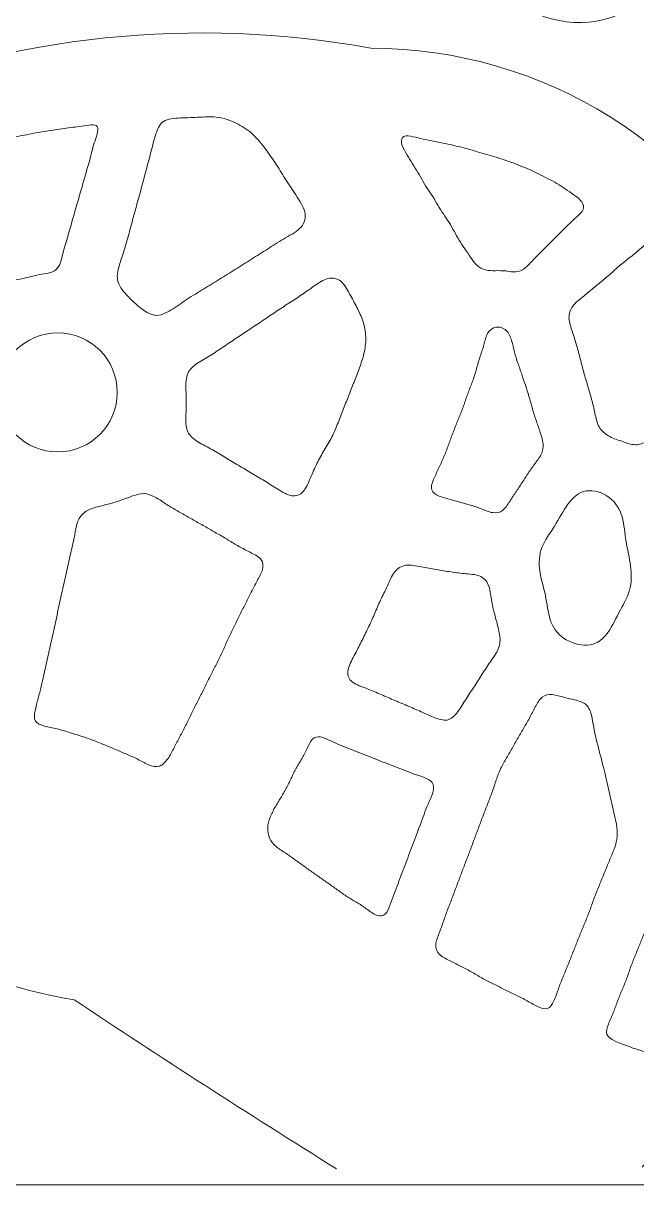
# Model space of a CAD drawing. Header units: inches. Extents: x 36 to 79.2, y 17.3 to 55.9.
# Drawn here: x 55.87 to 63.59, y 17.31 to 31.94 of the extents above; entities that cross this region are included whole.
import ezdxf

# ---------------------------------------------------------------- set-up
doc = ezdxf.new("R2010")
doc.units = ezdxf.units.IN
for name, color, linetype, lineweight in [('01_ORIGINAL_CAD', 7, 'Continuous', 20), ('10_EXTENSION_MASSES', 7, 'Continuous', 15), ('11_NODAL_COURTS', 7, 'Continuous', 15)]:
    doc.layers.add(name, color=color, linetype=linetype, lineweight=lineweight)

msp = doc.modelspace()

# ---------------------------------------------------------------- linework, layer by layer
at = {"layer": '01_ORIGINAL_CAD'}
msp.add_line((71.442, 17.312), (36.248, 17.312), dxfattribs=at)
for points in [[(59.998, 35.322), (60.235, 35.059), (61.831, 36.816), (61.933, 37.418, -0.214593), (63.522, 35.602, 0.212382), (64.188, 33.517, -0.642649), (62.166, 32.15, 0.132984), (51.615, 31.858, -0.471407), (50.913, 32.245)], [(53.65, 30.945, -0.14301), (60.243, 31.63, -0.286424), (65.36, 28.431), (66.481, 23.89, -0.272091), (64.9, 18.954), (63.661, 17.533)]]:
    msp.add_lwpolyline(points, format="xyb", dxfattribs=at)
for centre, radius, start, end in [((57.468, 25.543), 5.979, 215.6658, 260.7622), ((129.159, 128.7), 131.041, 236.3299, 238.04792)]:
    msp.add_arc(centre, radius, start, end, dxfattribs=at)
at = {"layer": '10_EXTENSION_MASSES'}
for points, knots in [([(57.354, 28.349), (57.29, 28.398), (57.225, 28.459), (57.169, 28.52), (57.113, 28.581), (57.066, 28.641), (57.054, 28.709), (57.041, 28.777), (57.063, 28.853), (57.087, 28.929), (57.11, 29.005), (57.136, 29.081), (57.159, 29.157), (57.181, 29.233), (57.2, 29.308), (57.22, 29.383), (57.24, 29.459), (57.261, 29.534), (57.282, 29.61), (57.303, 29.685), (57.324, 29.76), (57.345, 29.836), (57.365, 29.912), (57.385, 29.987), (57.405, 30.063), (57.426, 30.138), (57.446, 30.212), (57.466, 30.289), (57.486, 30.367), (57.505, 30.447), (57.528, 30.522), (57.551, 30.598), (57.578, 30.67), (57.632, 30.707), (57.685, 30.744), (57.765, 30.747), (57.847, 30.751), (57.928, 30.754), (58.012, 30.757), (58.092, 30.761), (58.172, 30.765), (58.248, 30.77), (58.324, 30.758), (58.4, 30.747), (58.475, 30.72), (58.546, 30.685), (58.618, 30.65), (58.685, 30.607), (58.744, 30.555), (58.803, 30.503), (58.854, 30.442), (58.902, 30.379), (58.951, 30.316), (58.996, 30.251), (59.039, 30.185), (59.082, 30.119), (59.123, 30.051), (59.165, 29.984), (59.208, 29.917), (59.252, 29.851), (59.298, 29.781), (59.344, 29.712), (59.393, 29.638), (59.41, 29.568), (59.426, 29.498), (59.411, 29.431), (59.365, 29.377), (59.319, 29.323), (59.242, 29.283), (59.17, 29.241), (59.098, 29.2), (59.031, 29.157), (58.965, 29.114), (58.898, 29.072), (58.831, 29.031), (58.765, 28.988), (58.698, 28.946), (58.632, 28.902), (58.565, 28.86), (58.498, 28.818), (58.431, 28.777), (58.363, 28.735), (58.296, 28.694), (58.228, 28.652), (58.16, 28.611), (58.092, 28.569), (58.025, 28.528), (57.957, 28.484), (57.89, 28.439), (57.822, 28.392), (57.753, 28.348), (57.685, 28.304), (57.616, 28.265), (57.549, 28.264), (57.483, 28.263), (57.419, 28.3), (57.354, 28.349)], [0, 0, 0, 0, 0.03125, 0.03125, 0.03125, 0.0625, 0.0625, 0.0625, 0.09375, 0.09375, 0.09375, 0.125, 0.125, 0.125, 0.15625, 0.15625, 0.15625, 0.1875, 0.1875, 0.1875, 0.21875, 0.21875, 0.21875, 0.25, 0.25, 0.25, 0.28125, 0.28125, 0.28125, 0.3125, 0.3125, 0.3125, 0.34375, 0.34375, 0.34375, 0.375, 0.375, 0.375, 0.40625, 0.40625, 0.40625, 0.4375, 0.4375, 0.4375, 0.46875, 0.46875, 0.46875, 0.5, 0.5, 0.5, 0.53125, 0.53125, 0.53125, 0.5625, 0.5625, 0.5625, 0.59375, 0.59375, 0.59375, 0.625, 0.625, 0.625, 0.65625, 0.65625, 0.65625, 0.6875, 0.6875, 0.6875, 0.71875, 0.71875, 0.71875, 0.75, 0.75, 0.75, 0.78125, 0.78125, 0.78125, 0.8125, 0.8125, 0.8125, 0.84375, 0.84375, 0.84375, 0.875, 0.875, 0.875, 0.90625, 0.90625, 0.90625, 0.9375, 0.9375, 0.9375, 0.96875, 0.96875, 0.96875, 1, 1, 1, 1]), ([(54.403, 30.004), (54.382, 30.036), (54.363, 30.067), (54.364, 30.093), (54.366, 30.118), (54.388, 30.138), (54.42, 30.152), (54.451, 30.167), (54.492, 30.177), (54.53, 30.187), (54.568, 30.197), (54.604, 30.208), (54.639, 30.219), (54.674, 30.231), (54.709, 30.243), (54.744, 30.255), (54.779, 30.267), (54.815, 30.28), (54.85, 30.291), (54.886, 30.303), (54.921, 30.314), (54.957, 30.324), (54.993, 30.333), (55.029, 30.342), (55.065, 30.351), (55.101, 30.36), (55.137, 30.369), (55.173, 30.378), (55.209, 30.387), (55.245, 30.396), (55.281, 30.405), (55.318, 30.414), (55.354, 30.423), (55.39, 30.432), (55.426, 30.441), (55.462, 30.451), (55.498, 30.46), (55.534, 30.469), (55.57, 30.479), (55.606, 30.486), (55.643, 30.494), (55.68, 30.5), (55.716, 30.506), (55.753, 30.511), (55.79, 30.518), (55.827, 30.524), (55.864, 30.531), (55.901, 30.538), (55.937, 30.546), (55.974, 30.553), (56.01, 30.561), (56.047, 30.567), (56.084, 30.573), (56.121, 30.578), (56.158, 30.584), (56.195, 30.59), (56.231, 30.597), (56.268, 30.602), (56.305, 30.608), (56.343, 30.611), (56.38, 30.616), (56.417, 30.621), (56.453, 30.629), (56.49, 30.633), (56.527, 30.638), (56.565, 30.64), (56.604, 30.646), (56.644, 30.651), (56.684, 30.661), (56.719, 30.664), (56.754, 30.667), (56.784, 30.663), (56.797, 30.643), (56.809, 30.622), (56.806, 30.585), (56.796, 30.548), (56.787, 30.51), (56.772, 30.472), (56.76, 30.436), (56.748, 30.399), (56.738, 30.363), (56.729, 30.328), (56.72, 30.292), (56.711, 30.256), (56.702, 30.22), (56.693, 30.184), (56.683, 30.149), (56.672, 30.113), (56.661, 30.077), (56.651, 30.042), (56.64, 30.006), (56.63, 29.97), (56.621, 29.934), (56.61, 29.898), (56.6, 29.863), (56.589, 29.827), (56.579, 29.792), (56.568, 29.756), (56.559, 29.72), (56.549, 29.684), (56.539, 29.648), (56.528, 29.613), (56.517, 29.577), (56.507, 29.541), (56.497, 29.506), (56.487, 29.47), (56.477, 29.434), (56.466, 29.398), (56.456, 29.363), (56.446, 29.327), (56.435, 29.291), (56.425, 29.255), (56.415, 29.22), (56.404, 29.184), (56.394, 29.149), (56.384, 29.113), (56.373, 29.077), (56.364, 29.041), (56.355, 29.004), (56.348, 28.967), (56.335, 28.932), (56.323, 28.897), (56.305, 28.865), (56.279, 28.842), (56.252, 28.819), (56.218, 28.805), (56.181, 28.797), (56.145, 28.788), (56.107, 28.783), (56.07, 28.777), (56.033, 28.77), (55.997, 28.761), (55.961, 28.752), (55.925, 28.743), (55.888, 28.735), (55.852, 28.727), (55.816, 28.72), (55.779, 28.713), (55.743, 28.706), (55.706, 28.699), (55.669, 28.693), (55.632, 28.684), (55.595, 28.675), (55.558, 28.663), (55.522, 28.656), (55.486, 28.648), (55.451, 28.644), (55.42, 28.654), (55.389, 28.664), (55.362, 28.688), (55.338, 28.717), (55.314, 28.745), (55.292, 28.778), (55.27, 28.81), (55.248, 28.841), (55.225, 28.871), (55.203, 28.902), (55.181, 28.932), (55.16, 28.963), (55.139, 28.994), (55.117, 29.025), (55.096, 29.055), (55.073, 29.086), (55.051, 29.116), (55.028, 29.146), (55.005, 29.176), (54.983, 29.206), (54.96, 29.236), (54.937, 29.267), (54.915, 29.297), (54.892, 29.327), (54.869, 29.357), (54.847, 29.387), (54.824, 29.417), (54.803, 29.448), (54.782, 29.479), (54.761, 29.51), (54.74, 29.541), (54.719, 29.573), (54.697, 29.604), (54.673, 29.633), (54.649, 29.663), (54.623, 29.692), (54.6, 29.722), (54.576, 29.751), (54.554, 29.782), (54.533, 29.813), (54.513, 29.844), (54.493, 29.876), (54.471, 29.908), (54.449, 29.94), (54.425, 29.972), (54.403, 30.004)], [0, 0, 0, 0, 0.015625, 0.015625, 0.015625, 0.03125, 0.03125, 0.03125, 0.046875, 0.046875, 0.046875, 0.0625, 0.0625, 0.0625, 0.078125, 0.078125, 0.078125, 0.09375, 0.09375, 0.09375, 0.109375, 0.109375, 0.109375, 0.125, 0.125, 0.125, 0.140625, 0.140625, 0.140625, 0.15625, 0.15625, 0.15625, 0.171875, 0.171875, 0.171875, 0.1875, 0.1875, 0.1875, 0.203125, 0.203125, 0.203125, 0.21875, 0.21875, 0.21875, 0.234375, 0.234375, 0.234375, 0.25, 0.25, 0.25, 0.265625, 0.265625, 0.265625, 0.28125, 0.28125, 0.28125, 0.296875, 0.296875, 0.296875, 0.3125, 0.3125, 0.3125, 0.328125, 0.328125, 0.328125, 0.34375, 0.34375, 0.34375, 0.359375, 0.359375, 0.359375, 0.375, 0.375, 0.375, 0.390625, 0.390625, 0.390625, 0.40625, 0.40625, 0.40625, 0.421875, 0.421875, 0.421875, 0.4375, 0.4375, 0.4375, 0.453125, 0.453125, 0.453125, 0.46875, 0.46875, 0.46875, 0.484375, 0.484375, 0.484375, 0.5, 0.5, 0.5, 0.515625, 0.515625, 0.515625, 0.53125, 0.53125, 0.53125, 0.546875, 0.546875, 0.546875, 0.5625, 0.5625, 0.5625, 0.578125, 0.578125, 0.578125, 0.59375, 0.59375, 0.59375, 0.609375, 0.609375, 0.609375, 0.625, 0.625, 0.625, 0.640625, 0.640625, 0.640625, 0.65625, 0.65625, 0.65625, 0.671875, 0.671875, 0.671875, 0.6875, 0.6875, 0.6875, 0.703125, 0.703125, 0.703125, 0.71875, 0.71875, 0.71875, 0.734375, 0.734375, 0.734375, 0.75, 0.75, 0.75, 0.765625, 0.765625, 0.765625, 0.78125, 0.78125, 0.78125, 0.796875, 0.796875, 0.796875, 0.8125, 0.8125, 0.8125, 0.828125, 0.828125, 0.828125, 0.84375, 0.84375, 0.84375, 0.859375, 0.859375, 0.859375, 0.875, 0.875, 0.875, 0.890625, 0.890625, 0.890625, 0.90625, 0.90625, 0.90625, 0.921875, 0.921875, 0.921875, 0.9375, 0.9375, 0.9375, 0.953125, 0.953125, 0.953125, 0.96875, 0.96875, 0.96875, 0.984375, 0.984375, 0.984375, 1, 1, 1, 1]), ([(60.659, 30.519), (60.686, 30.531), (60.73, 30.524), (60.774, 30.515), (60.818, 30.505), (60.861, 30.494), (60.903, 30.484), (60.945, 30.475), (60.986, 30.467), (61.027, 30.459), (61.069, 30.452), (61.11, 30.443), (61.151, 30.435), (61.193, 30.426), (61.234, 30.418), (61.275, 30.408), (61.316, 30.398), (61.357, 30.388), (61.398, 30.377), (61.439, 30.366), (61.479, 30.355), (61.52, 30.344), (61.56, 30.332), (61.601, 30.32), (61.641, 30.308), (61.682, 30.297), (61.723, 30.286), (61.763, 30.274), (61.804, 30.262), (61.844, 30.249), (61.884, 30.236), (61.925, 30.222), (61.965, 30.209), (62.004, 30.195), (62.044, 30.18), (62.083, 30.164), (62.122, 30.149), (62.162, 30.133), (62.201, 30.118), (62.24, 30.101), (62.279, 30.084), (62.318, 30.065), (62.356, 30.045), (62.395, 30.026), (62.433, 30.005), (62.472, 29.986), (62.511, 29.967), (62.55, 29.949), (62.587, 29.927), (62.624, 29.905), (62.659, 29.88), (62.694, 29.855), (62.73, 29.831), (62.765, 29.806), (62.803, 29.78), (62.84, 29.753), (62.878, 29.725), (62.901, 29.694), (62.924, 29.663), (62.931, 29.63), (62.917, 29.598), (62.903, 29.565), (62.869, 29.534), (62.835, 29.503), (62.801, 29.472), (62.768, 29.442), (62.736, 29.411), (62.705, 29.381), (62.675, 29.35), (62.644, 29.319), (62.614, 29.288), (62.583, 29.258), (62.552, 29.227), (62.521, 29.196), (62.49, 29.165), (62.459, 29.135), (62.428, 29.104), (62.397, 29.074), (62.366, 29.043), (62.336, 29.012), (62.305, 28.981), (62.275, 28.948), (62.244, 28.916), (62.214, 28.882), (62.18, 28.856), (62.147, 28.831), (62.11, 28.815), (62.071, 28.812), (62.031, 28.808), (61.99, 28.818), (61.947, 28.823), (61.904, 28.827), (61.86, 28.828), (61.815, 28.827), (61.771, 28.827), (61.726, 28.826), (61.686, 28.836), (61.645, 28.845), (61.608, 28.866), (61.578, 28.895), (61.548, 28.924), (61.524, 28.96), (61.5, 28.996), (61.475, 29.033), (61.451, 29.068), (61.426, 29.104), (61.402, 29.14), (61.378, 29.175), (61.355, 29.212), (61.333, 29.249), (61.313, 29.286), (61.292, 29.323), (61.271, 29.361), (61.251, 29.398), (61.228, 29.434), (61.205, 29.471), (61.181, 29.507), (61.157, 29.542), (61.133, 29.578), (61.108, 29.614), (61.087, 29.651), (61.065, 29.688), (61.046, 29.727), (61.023, 29.763), (61, 29.799), (60.973, 29.834), (60.949, 29.87), (60.925, 29.906), (60.905, 29.943), (60.884, 29.981), (60.863, 30.018), (60.842, 30.055), (60.82, 30.092), (60.798, 30.129), (60.776, 30.165), (60.753, 30.201), (60.731, 30.237), (60.707, 30.273), (60.684, 30.313), (60.661, 30.353), (60.638, 30.396), (60.631, 30.435), (60.624, 30.473), (60.633, 30.506), (60.659, 30.519)], [0, 0, 0, 0, 0.020833, 0.020833, 0.020833, 0.041667, 0.041667, 0.041667, 0.0625, 0.0625, 0.0625, 0.083333, 0.083333, 0.083333, 0.104167, 0.104167, 0.104167, 0.125, 0.125, 0.125, 0.145833, 0.145833, 0.145833, 0.166667, 0.166667, 0.166667, 0.1875, 0.1875, 0.1875, 0.208333, 0.208333, 0.208333, 0.229167, 0.229167, 0.229167, 0.25, 0.25, 0.25, 0.270833, 0.270833, 0.270833, 0.291667, 0.291667, 0.291667, 0.3125, 0.3125, 0.3125, 0.333333, 0.333333, 0.333333, 0.354167, 0.354167, 0.354167, 0.375, 0.375, 0.375, 0.395833, 0.395833, 0.395833, 0.416667, 0.416667, 0.416667, 0.4375, 0.4375, 0.4375, 0.458333, 0.458333, 0.458333, 0.479167, 0.479167, 0.479167, 0.5, 0.5, 0.5, 0.520833, 0.520833, 0.520833, 0.541667, 0.541667, 0.541667, 0.5625, 0.5625, 0.5625, 0.583333, 0.583333, 0.583333, 0.604167, 0.604167, 0.604167, 0.625, 0.625, 0.625, 0.645833, 0.645833, 0.645833, 0.666667, 0.666667, 0.666667, 0.6875, 0.6875, 0.6875, 0.708333, 0.708333, 0.708333, 0.729167, 0.729167, 0.729167, 0.75, 0.75, 0.75, 0.770833, 0.770833, 0.770833, 0.791667, 0.791667, 0.791667, 0.8125, 0.8125, 0.8125, 0.833333, 0.833333, 0.833333, 0.854167, 0.854167, 0.854167, 0.875, 0.875, 0.875, 0.895833, 0.895833, 0.895833, 0.916667, 0.916667, 0.916667, 0.9375, 0.9375, 0.9375, 0.958333, 0.958333, 0.958333, 0.979167, 0.979167, 0.979167, 1, 1, 1, 1]), ([(62.787, 28.381), (62.821, 28.425), (62.872, 28.463), (62.92, 28.502), (62.968, 28.541), (63.014, 28.581), (63.06, 28.619), (63.107, 28.658), (63.154, 28.694), (63.2, 28.734), (63.246, 28.773), (63.291, 28.815), (63.336, 28.855), (63.382, 28.895), (63.429, 28.933), (63.476, 28.97), (63.523, 29.007), (63.569, 29.043), (63.616, 29.083), (63.662, 29.123), (63.708, 29.167), (63.755, 29.206), (63.802, 29.245), (63.851, 29.279), (63.9, 29.28), (63.949, 29.281), (63.998, 29.249), (64.042, 29.207), (64.087, 29.165), (64.127, 29.114), (64.165, 29.066), (64.204, 29.017), (64.24, 28.971), (64.277, 28.924), (64.313, 28.877), (64.349, 28.829), (64.384, 28.78), (64.418, 28.73), (64.45, 28.679), (64.48, 28.627), (64.509, 28.574), (64.537, 28.52), (64.563, 28.465), (64.588, 28.41), (64.61, 28.355), (64.632, 28.299), (64.654, 28.244), (64.676, 28.189), (64.696, 28.134), (64.715, 28.078), (64.733, 28.023), (64.753, 27.966), (64.772, 27.909), (64.793, 27.851), (64.806, 27.793), (64.82, 27.735), (64.826, 27.676), (64.807, 27.627), (64.789, 27.577), (64.745, 27.537), (64.699, 27.498), (64.653, 27.458), (64.603, 27.42), (64.556, 27.382), (64.509, 27.343), (64.463, 27.305), (64.417, 27.266), (64.372, 27.228), (64.325, 27.19), (64.279, 27.151), (64.233, 27.112), (64.188, 27.073), (64.142, 27.034), (64.096, 26.995), (64.051, 26.956), (64.005, 26.918), (63.959, 26.879), (63.913, 26.841), (63.867, 26.8), (63.821, 26.759), (63.775, 26.715), (63.727, 26.684), (63.678, 26.652), (63.627, 26.633), (63.573, 26.634), (63.519, 26.635), (63.462, 26.657), (63.403, 26.678), (63.345, 26.699), (63.286, 26.719), (63.236, 26.747), (63.186, 26.776), (63.144, 26.813), (63.118, 26.862), (63.091, 26.911), (63.078, 26.972), (63.066, 27.031), (63.053, 27.09), (63.039, 27.148), (63.024, 27.205), (63.009, 27.262), (62.992, 27.318), (62.975, 27.374), (62.958, 27.431), (62.942, 27.487), (62.926, 27.544), (62.911, 27.601), (62.896, 27.658), (62.881, 27.715), (62.866, 27.772), (62.851, 27.829), (62.835, 27.886), (62.819, 27.942), (62.801, 27.999), (62.782, 28.057), (62.763, 28.115), (62.742, 28.174), (62.739, 28.23), (62.737, 28.285), (62.754, 28.337), (62.787, 28.381)], [0, 0, 0, 0, 0.025, 0.025, 0.025, 0.05, 0.05, 0.05, 0.075, 0.075, 0.075, 0.1, 0.1, 0.1, 0.125, 0.125, 0.125, 0.15, 0.15, 0.15, 0.175, 0.175, 0.175, 0.2, 0.2, 0.2, 0.225, 0.225, 0.225, 0.25, 0.25, 0.25, 0.275, 0.275, 0.275, 0.3, 0.3, 0.3, 0.325, 0.325, 0.325, 0.35, 0.35, 0.35, 0.375, 0.375, 0.375, 0.4, 0.4, 0.4, 0.425, 0.425, 0.425, 0.45, 0.45, 0.45, 0.475, 0.475, 0.475, 0.5, 0.5, 0.5, 0.525, 0.525, 0.525, 0.55, 0.55, 0.55, 0.575, 0.575, 0.575, 0.6, 0.6, 0.6, 0.625, 0.625, 0.625, 0.65, 0.65, 0.65, 0.675, 0.675, 0.675, 0.7, 0.7, 0.7, 0.725, 0.725, 0.725, 0.75, 0.75, 0.75, 0.775, 0.775, 0.775, 0.8, 0.8, 0.8, 0.825, 0.825, 0.825, 0.85, 0.85, 0.85, 0.875, 0.875, 0.875, 0.9, 0.9, 0.9, 0.925, 0.925, 0.925, 0.95, 0.95, 0.95, 0.975, 0.975, 0.975, 1, 1, 1, 1]), ([(57.942, 26.789), (57.915, 26.84), (57.912, 26.905), (57.913, 26.971), (57.914, 27.037), (57.919, 27.104), (57.919, 27.172), (57.919, 27.239), (57.914, 27.306), (57.914, 27.372), (57.914, 27.437), (57.919, 27.501), (57.947, 27.551), (57.975, 27.602), (58.026, 27.64), (58.08, 27.675), (58.135, 27.71), (58.193, 27.742), (58.248, 27.776), (58.303, 27.811), (58.355, 27.846), (58.408, 27.882), (58.461, 27.918), (58.515, 27.954), (58.568, 27.989), (58.621, 28.025), (58.675, 28.06), (58.728, 28.096), (58.782, 28.131), (58.835, 28.167), (58.889, 28.203), (58.942, 28.239), (58.996, 28.276), (59.049, 28.311), (59.103, 28.347), (59.157, 28.382), (59.211, 28.417), (59.264, 28.452), (59.317, 28.486), (59.37, 28.522), (59.423, 28.559), (59.476, 28.596), (59.531, 28.635), (59.587, 28.673), (59.645, 28.712), (59.703, 28.727), (59.761, 28.741), (59.819, 28.73), (59.864, 28.694), (59.909, 28.658), (59.943, 28.597), (59.975, 28.537), (60.008, 28.478), (60.039, 28.42), (60.069, 28.362), (60.098, 28.304), (60.126, 28.247), (60.145, 28.186), (60.165, 28.125), (60.177, 28.062), (60.179, 27.998), (60.182, 27.934), (60.175, 27.87), (60.162, 27.807), (60.149, 27.745), (60.129, 27.684), (60.108, 27.624), (60.086, 27.565), (60.063, 27.505), (60.04, 27.446), (60.017, 27.386), (59.994, 27.327), (59.971, 27.267), (59.948, 27.208), (59.923, 27.149), (59.899, 27.089), (59.876, 27.029), (59.854, 26.97), (59.83, 26.91), (59.807, 26.851), (59.782, 26.791), (59.753, 26.734), (59.723, 26.677), (59.689, 26.622), (59.656, 26.566), (59.624, 26.51), (59.593, 26.454), (59.564, 26.397), (59.536, 26.339), (59.51, 26.279), (59.483, 26.216), (59.456, 26.153), (59.429, 26.087), (59.391, 26.044), (59.352, 26.001), (59.302, 25.983), (59.247, 25.992), (59.192, 26.001), (59.131, 26.038), (59.073, 26.074), (59.015, 26.11), (58.96, 26.144), (58.906, 26.178), (58.851, 26.211), (58.796, 26.243), (58.741, 26.276), (58.686, 26.308), (58.631, 26.341), (58.576, 26.375), (58.521, 26.408), (58.466, 26.441), (58.411, 26.474), (58.357, 26.507), (58.302, 26.541), (58.245, 26.573), (58.188, 26.604), (58.129, 26.634), (58.074, 26.668), (58.019, 26.701), (57.968, 26.738), (57.942, 26.789)], [0, 0, 0, 0, 0.025, 0.025, 0.025, 0.05, 0.05, 0.05, 0.075, 0.075, 0.075, 0.1, 0.1, 0.1, 0.125, 0.125, 0.125, 0.15, 0.15, 0.15, 0.175, 0.175, 0.175, 0.2, 0.2, 0.2, 0.225, 0.225, 0.225, 0.25, 0.25, 0.25, 0.275, 0.275, 0.275, 0.3, 0.3, 0.3, 0.325, 0.325, 0.325, 0.35, 0.35, 0.35, 0.375, 0.375, 0.375, 0.4, 0.4, 0.4, 0.425, 0.425, 0.425, 0.45, 0.45, 0.45, 0.475, 0.475, 0.475, 0.5, 0.5, 0.5, 0.525, 0.525, 0.525, 0.55, 0.55, 0.55, 0.575, 0.575, 0.575, 0.6, 0.6, 0.6, 0.625, 0.625, 0.625, 0.65, 0.65, 0.65, 0.675, 0.675, 0.675, 0.7, 0.7, 0.7, 0.725, 0.725, 0.725, 0.75, 0.75, 0.75, 0.775, 0.775, 0.775, 0.8, 0.8, 0.8, 0.825, 0.825, 0.825, 0.85, 0.85, 0.85, 0.875, 0.875, 0.875, 0.9, 0.9, 0.9, 0.925, 0.925, 0.925, 0.95, 0.95, 0.95, 0.975, 0.975, 0.975, 1, 1, 1, 1]), ([(61.006, 26.093), (61.004, 26.133), (61.026, 26.183), (61.048, 26.23), (61.07, 26.278), (61.091, 26.323), (61.112, 26.369), (61.133, 26.414), (61.152, 26.459), (61.171, 26.504), (61.19, 26.549), (61.208, 26.595), (61.225, 26.641), (61.242, 26.687), (61.259, 26.734), (61.276, 26.78), (61.293, 26.826), (61.311, 26.872), (61.33, 26.918), (61.348, 26.963), (61.368, 27.009), (61.385, 27.055), (61.403, 27.101), (61.419, 27.147), (61.435, 27.193), (61.451, 27.24), (61.467, 27.286), (61.485, 27.332), (61.503, 27.378), (61.522, 27.424), (61.538, 27.47), (61.554, 27.517), (61.567, 27.564), (61.58, 27.611), (61.593, 27.658), (61.607, 27.705), (61.622, 27.751), (61.637, 27.798), (61.653, 27.844), (61.667, 27.893), (61.68, 27.941), (61.691, 27.993), (61.714, 28.034), (61.738, 28.076), (61.774, 28.108), (61.818, 28.115), (61.862, 28.123), (61.913, 28.106), (61.948, 28.074), (61.983, 28.042), (62.002, 27.995), (62.016, 27.947), (62.03, 27.899), (62.039, 27.85), (62.051, 27.802), (62.064, 27.755), (62.08, 27.709), (62.096, 27.663), (62.112, 27.616), (62.128, 27.57), (62.143, 27.523), (62.159, 27.477), (62.174, 27.43), (62.19, 27.384), (62.206, 27.337), (62.221, 27.291), (62.235, 27.244), (62.249, 27.197), (62.261, 27.15), (62.275, 27.103), (62.288, 27.056), (62.302, 27.009), (62.318, 26.963), (62.333, 26.916), (62.349, 26.87), (62.366, 26.823), (62.382, 26.776), (62.399, 26.728), (62.407, 26.681), (62.416, 26.634), (62.417, 26.587), (62.403, 26.544), (62.388, 26.5), (62.358, 26.46), (62.327, 26.419), (62.297, 26.378), (62.267, 26.337), (62.239, 26.296), (62.211, 26.255), (62.186, 26.213), (62.159, 26.172), (62.132, 26.131), (62.105, 26.09), (62.077, 26.049), (62.049, 26.007), (62.021, 25.965), (61.993, 25.921), (61.966, 25.878), (61.938, 25.833), (61.903, 25.807), (61.868, 25.78), (61.825, 25.773), (61.78, 25.779), (61.734, 25.786), (61.686, 25.807), (61.639, 25.826), (61.591, 25.844), (61.545, 25.86), (61.498, 25.874), (61.452, 25.887), (61.405, 25.899), (61.359, 25.913), (61.312, 25.926), (61.265, 25.94), (61.215, 25.954), (61.165, 25.968), (61.112, 25.98), (61.072, 26.002), (61.033, 26.023), (61.007, 26.054), (61.006, 26.093)], [0, 0, 0, 0, 0.025, 0.025, 0.025, 0.05, 0.05, 0.05, 0.075, 0.075, 0.075, 0.1, 0.1, 0.1, 0.125, 0.125, 0.125, 0.15, 0.15, 0.15, 0.175, 0.175, 0.175, 0.2, 0.2, 0.2, 0.225, 0.225, 0.225, 0.25, 0.25, 0.25, 0.275, 0.275, 0.275, 0.3, 0.3, 0.3, 0.325, 0.325, 0.325, 0.35, 0.35, 0.35, 0.375, 0.375, 0.375, 0.4, 0.4, 0.4, 0.425, 0.425, 0.425, 0.45, 0.45, 0.45, 0.475, 0.475, 0.475, 0.5, 0.5, 0.5, 0.525, 0.525, 0.525, 0.55, 0.55, 0.55, 0.575, 0.575, 0.575, 0.6, 0.6, 0.6, 0.625, 0.625, 0.625, 0.65, 0.65, 0.65, 0.675, 0.675, 0.675, 0.7, 0.7, 0.7, 0.725, 0.725, 0.725, 0.75, 0.75, 0.75, 0.775, 0.775, 0.775, 0.8, 0.8, 0.8, 0.825, 0.825, 0.825, 0.85, 0.85, 0.85, 0.875, 0.875, 0.875, 0.9, 0.9, 0.9, 0.925, 0.925, 0.925, 0.95, 0.95, 0.95, 0.975, 0.975, 0.975, 1, 1, 1, 1]), ([(62.398, 25.339), (62.434, 25.433), (62.5, 25.518), (62.558, 25.61), (62.616, 25.703), (62.665, 25.803), (62.726, 25.886), (62.788, 25.969), (62.861, 26.036), (62.955, 26.052), (63.049, 26.067), (63.164, 26.031), (63.246, 25.97), (63.328, 25.909), (63.379, 25.822), (63.407, 25.725), (63.435, 25.628), (63.442, 25.52), (63.458, 25.416), (63.475, 25.312), (63.501, 25.211), (63.514, 25.108), (63.527, 25.005), (63.529, 24.898), (63.501, 24.801), (63.474, 24.703), (63.419, 24.613), (63.368, 24.517), (63.317, 24.421), (63.27, 24.317), (63.207, 24.241), (63.145, 24.164), (63.067, 24.116), (62.97, 24.109), (62.873, 24.103), (62.756, 24.14), (62.671, 24.198), (62.586, 24.257), (62.534, 24.336), (62.504, 24.43), (62.473, 24.524), (62.463, 24.632), (62.442, 24.736), (62.42, 24.84), (62.386, 24.94), (62.372, 25.042), (62.357, 25.143), (62.362, 25.246), (62.398, 25.339)], [0, 0, 0, 0, 0.0625, 0.0625, 0.0625, 0.125, 0.125, 0.125, 0.1875, 0.1875, 0.1875, 0.25, 0.25, 0.25, 0.3125, 0.3125, 0.3125, 0.375, 0.375, 0.375, 0.4375, 0.4375, 0.4375, 0.5, 0.5, 0.5, 0.5625, 0.5625, 0.5625, 0.625, 0.625, 0.625, 0.6875, 0.6875, 0.6875, 0.75, 0.75, 0.75, 0.8125, 0.8125, 0.8125, 0.875, 0.875, 0.875, 0.9375, 0.9375, 0.9375, 1, 1, 1, 1]), ([(56.02, 23.154), (56, 23.186), (56.004, 23.234), (56.014, 23.284), (56.023, 23.334), (56.039, 23.387), (56.053, 23.438), (56.066, 23.489), (56.079, 23.539), (56.091, 23.588), (56.103, 23.637), (56.115, 23.687), (56.126, 23.737), (56.137, 23.787), (56.148, 23.837), (56.159, 23.887), (56.17, 23.937), (56.182, 23.987), (56.193, 24.037), (56.204, 24.087), (56.215, 24.137), (56.226, 24.187), (56.237, 24.237), (56.249, 24.287), (56.26, 24.337), (56.271, 24.387), (56.281, 24.437), (56.291, 24.488), (56.301, 24.538), (56.312, 24.588), (56.323, 24.638), (56.334, 24.688), (56.346, 24.738), (56.357, 24.788), (56.368, 24.838), (56.379, 24.888), (56.39, 24.938), (56.401, 24.988), (56.413, 25.038), (56.424, 25.088), (56.436, 25.138), (56.446, 25.188), (56.458, 25.238), (56.469, 25.287), (56.481, 25.337), (56.492, 25.387), (56.503, 25.437), (56.512, 25.488), (56.521, 25.54), (56.531, 25.591), (56.54, 25.643), (56.561, 25.688), (56.582, 25.732), (56.615, 25.769), (56.657, 25.796), (56.699, 25.822), (56.75, 25.838), (56.8, 25.852), (56.851, 25.865), (56.901, 25.877), (56.95, 25.89), (57, 25.903), (57.048, 25.919), (57.097, 25.936), (57.145, 25.953), (57.194, 25.972), (57.243, 25.989), (57.291, 26.006), (57.34, 26.021), (57.387, 26.019), (57.434, 26.017), (57.48, 25.999), (57.525, 25.974), (57.571, 25.95), (57.614, 25.92), (57.659, 25.891), (57.703, 25.863), (57.747, 25.836), (57.792, 25.81), (57.836, 25.784), (57.881, 25.759), (57.926, 25.733), (57.971, 25.708), (58.017, 25.682), (58.062, 25.656), (58.107, 25.631), (58.152, 25.606), (58.197, 25.58), (58.241, 25.555), (58.286, 25.529), (58.331, 25.503), (58.376, 25.477), (58.421, 25.45), (58.465, 25.424), (58.509, 25.397), (58.553, 25.37), (58.599, 25.345), (58.645, 25.319), (58.693, 25.295), (58.741, 25.27), (58.789, 25.245), (58.837, 25.22), (58.862, 25.186), (58.888, 25.152), (58.891, 25.11), (58.878, 25.064), (58.866, 25.019), (58.838, 24.969), (58.812, 24.921), (58.786, 24.873), (58.762, 24.826), (58.738, 24.779), (58.715, 24.732), (58.692, 24.686), (58.668, 24.64), (58.645, 24.594), (58.621, 24.548), (58.597, 24.501), (58.574, 24.455), (58.552, 24.408), (58.53, 24.362), (58.507, 24.316), (58.483, 24.27), (58.462, 24.224), (58.44, 24.178), (58.42, 24.13), (58.399, 24.083), (58.378, 24.036), (58.356, 23.989), (58.333, 23.942), (58.31, 23.895), (58.286, 23.848), (58.263, 23.801), (58.239, 23.755), (58.215, 23.708), (58.192, 23.661), (58.168, 23.614), (58.145, 23.566), (58.122, 23.519), (58.098, 23.472), (58.074, 23.425), (58.05, 23.379), (58.026, 23.332), (58.002, 23.286), (57.979, 23.239), (57.956, 23.192), (57.934, 23.144), (57.911, 23.097), (57.888, 23.05), (57.863, 23.003), (57.838, 22.957), (57.814, 22.911), (57.789, 22.866), (57.765, 22.819), (57.741, 22.772), (57.716, 22.723), (57.687, 22.679), (57.657, 22.636), (57.621, 22.599), (57.58, 22.586), (57.538, 22.573), (57.49, 22.584), (57.443, 22.604), (57.395, 22.624), (57.348, 22.653), (57.3, 22.676), (57.253, 22.7), (57.205, 22.719), (57.158, 22.739), (57.111, 22.759), (57.064, 22.78), (57.016, 22.801), (56.969, 22.821), (56.921, 22.84), (56.873, 22.86), (56.825, 22.879), (56.778, 22.899), (56.73, 22.917), (56.682, 22.935), (56.633, 22.951), (56.584, 22.967), (56.536, 22.983), (56.487, 22.997), (56.438, 23.013), (56.389, 23.028), (56.341, 23.043), (56.29, 23.056), (56.238, 23.068), (56.184, 23.077), (56.134, 23.091), (56.085, 23.104), (56.04, 23.121), (56.02, 23.154)], [0, 0, 0, 0, 0.015625, 0.015625, 0.015625, 0.03125, 0.03125, 0.03125, 0.046875, 0.046875, 0.046875, 0.0625, 0.0625, 0.0625, 0.078125, 0.078125, 0.078125, 0.09375, 0.09375, 0.09375, 0.109375, 0.109375, 0.109375, 0.125, 0.125, 0.125, 0.140625, 0.140625, 0.140625, 0.15625, 0.15625, 0.15625, 0.171875, 0.171875, 0.171875, 0.1875, 0.1875, 0.1875, 0.203125, 0.203125, 0.203125, 0.21875, 0.21875, 0.21875, 0.234375, 0.234375, 0.234375, 0.25, 0.25, 0.25, 0.265625, 0.265625, 0.265625, 0.28125, 0.28125, 0.28125, 0.296875, 0.296875, 0.296875, 0.3125, 0.3125, 0.3125, 0.328125, 0.328125, 0.328125, 0.34375, 0.34375, 0.34375, 0.359375, 0.359375, 0.359375, 0.375, 0.375, 0.375, 0.390625, 0.390625, 0.390625, 0.40625, 0.40625, 0.40625, 0.421875, 0.421875, 0.421875, 0.4375, 0.4375, 0.4375, 0.453125, 0.453125, 0.453125, 0.46875, 0.46875, 0.46875, 0.484375, 0.484375, 0.484375, 0.5, 0.5, 0.5, 0.515625, 0.515625, 0.515625, 0.53125, 0.53125, 0.53125, 0.546875, 0.546875, 0.546875, 0.5625, 0.5625, 0.5625, 0.578125, 0.578125, 0.578125, 0.59375, 0.59375, 0.59375, 0.609375, 0.609375, 0.609375, 0.625, 0.625, 0.625, 0.640625, 0.640625, 0.640625, 0.65625, 0.65625, 0.65625, 0.671875, 0.671875, 0.671875, 0.6875, 0.6875, 0.6875, 0.703125, 0.703125, 0.703125, 0.71875, 0.71875, 0.71875, 0.734375, 0.734375, 0.734375, 0.75, 0.75, 0.75, 0.765625, 0.765625, 0.765625, 0.78125, 0.78125, 0.78125, 0.796875, 0.796875, 0.796875, 0.8125, 0.8125, 0.8125, 0.828125, 0.828125, 0.828125, 0.84375, 0.84375, 0.84375, 0.859375, 0.859375, 0.859375, 0.875, 0.875, 0.875, 0.890625, 0.890625, 0.890625, 0.90625, 0.90625, 0.90625, 0.921875, 0.921875, 0.921875, 0.9375, 0.9375, 0.9375, 0.953125, 0.953125, 0.953125, 0.96875, 0.96875, 0.96875, 0.984375, 0.984375, 0.984375, 1, 1, 1, 1]), ([(60.123, 24.152), (60.152, 24.21), (60.181, 24.268), (60.209, 24.326), (60.237, 24.385), (60.264, 24.444), (60.289, 24.503), (60.314, 24.562), (60.338, 24.62), (60.366, 24.678), (60.393, 24.736), (60.424, 24.793), (60.452, 24.855), (60.48, 24.916), (60.505, 24.982), (60.542, 25.03), (60.579, 25.078), (60.628, 25.108), (60.686, 25.116), (60.744, 25.123), (60.811, 25.108), (60.876, 25.095), (60.941, 25.082), (61.004, 25.073), (61.066, 25.063), (61.129, 25.052), (61.19, 25.041), (61.253, 25.032), (61.316, 25.023), (61.38, 25.015), (61.446, 25.009), (61.512, 25.002), (61.579, 24.998), (61.629, 24.973), (61.679, 24.949), (61.711, 24.904), (61.73, 24.848), (61.749, 24.791), (61.756, 24.723), (61.766, 24.659), (61.777, 24.594), (61.793, 24.534), (61.809, 24.473), (61.826, 24.411), (61.844, 24.349), (61.857, 24.288), (61.87, 24.226), (61.877, 24.164), (61.863, 24.107), (61.849, 24.049), (61.813, 23.996), (61.777, 23.942), (61.74, 23.888), (61.703, 23.834), (61.668, 23.78), (61.633, 23.726), (61.599, 23.672), (61.565, 23.619), (61.531, 23.566), (61.495, 23.515), (61.46, 23.46), (61.425, 23.405), (61.391, 23.347), (61.354, 23.293), (61.316, 23.239), (61.275, 23.189), (61.225, 23.172), (61.175, 23.154), (61.116, 23.17), (61.057, 23.192), (60.997, 23.215), (60.937, 23.244), (60.878, 23.271), (60.819, 23.297), (60.761, 23.322), (60.702, 23.347), (60.644, 23.371), (60.585, 23.396), (60.526, 23.422), (60.468, 23.447), (60.41, 23.472), (60.351, 23.497), (60.292, 23.522), (60.233, 23.547), (60.17, 23.571), (60.106, 23.595), (60.038, 23.618), (59.998, 23.655), (59.958, 23.692), (59.946, 23.743), (59.957, 23.799), (59.968, 23.856), (60.002, 23.918), (60.034, 23.978), (60.065, 24.038), (60.094, 24.095), (60.123, 24.152)], [0, 0, 0, 0, 0.03125, 0.03125, 0.03125, 0.0625, 0.0625, 0.0625, 0.09375, 0.09375, 0.09375, 0.125, 0.125, 0.125, 0.15625, 0.15625, 0.15625, 0.1875, 0.1875, 0.1875, 0.21875, 0.21875, 0.21875, 0.25, 0.25, 0.25, 0.28125, 0.28125, 0.28125, 0.3125, 0.3125, 0.3125, 0.34375, 0.34375, 0.34375, 0.375, 0.375, 0.375, 0.40625, 0.40625, 0.40625, 0.4375, 0.4375, 0.4375, 0.46875, 0.46875, 0.46875, 0.5, 0.5, 0.5, 0.53125, 0.53125, 0.53125, 0.5625, 0.5625, 0.5625, 0.59375, 0.59375, 0.59375, 0.625, 0.625, 0.625, 0.65625, 0.65625, 0.65625, 0.6875, 0.6875, 0.6875, 0.71875, 0.71875, 0.71875, 0.75, 0.75, 0.75, 0.78125, 0.78125, 0.78125, 0.8125, 0.8125, 0.8125, 0.84375, 0.84375, 0.84375, 0.875, 0.875, 0.875, 0.90625, 0.90625, 0.90625, 0.9375, 0.9375, 0.9375, 0.96875, 0.96875, 0.96875, 1, 1, 1, 1]), ([(61.231, 20.138), (61.184, 20.162), (61.135, 20.186), (61.104, 20.219), (61.073, 20.251), (61.059, 20.291), (61.062, 20.337), (61.065, 20.382), (61.085, 20.433), (61.104, 20.483), (61.123, 20.533), (61.141, 20.581), (61.157, 20.629), (61.174, 20.677), (61.191, 20.724), (61.208, 20.772), (61.226, 20.819), (61.245, 20.866), (61.263, 20.914), (61.281, 20.961), (61.298, 21.009), (61.316, 21.057), (61.334, 21.104), (61.352, 21.152), (61.37, 21.199), (61.389, 21.246), (61.406, 21.294), (61.424, 21.341), (61.442, 21.389), (61.46, 21.437), (61.478, 21.484), (61.496, 21.532), (61.514, 21.579), (61.531, 21.627), (61.549, 21.674), (61.567, 21.722), (61.585, 21.769), (61.603, 21.817), (61.621, 21.864), (61.639, 21.912), (61.657, 21.959), (61.674, 22.007), (61.693, 22.055), (61.711, 22.102), (61.73, 22.149), (61.748, 22.197), (61.766, 22.244), (61.783, 22.292), (61.799, 22.34), (61.815, 22.389), (61.829, 22.437), (61.848, 22.485), (61.866, 22.532), (61.889, 22.578), (61.914, 22.623), (61.94, 22.668), (61.967, 22.712), (61.993, 22.756), (62.019, 22.801), (62.043, 22.847), (62.068, 22.892), (62.093, 22.936), (62.12, 22.98), (62.146, 23.025), (62.172, 23.069), (62.197, 23.114), (62.222, 23.158), (62.247, 23.203), (62.272, 23.249), (62.296, 23.296), (62.321, 23.344), (62.345, 23.394), (62.377, 23.429), (62.409, 23.465), (62.449, 23.485), (62.494, 23.488), (62.539, 23.491), (62.59, 23.475), (62.641, 23.462), (62.692, 23.448), (62.743, 23.436), (62.794, 23.424), (62.845, 23.412), (62.895, 23.4), (62.933, 23.375), (62.97, 23.35), (62.996, 23.31), (63.012, 23.264), (63.028, 23.218), (63.035, 23.165), (63.043, 23.113), (63.052, 23.062), (63.062, 23.012), (63.073, 22.963), (63.085, 22.914), (63.098, 22.865), (63.11, 22.816), (63.123, 22.767), (63.136, 22.718), (63.148, 22.669), (63.16, 22.62), (63.173, 22.57), (63.185, 22.521), (63.197, 22.472), (63.209, 22.423), (63.221, 22.374), (63.232, 22.324), (63.242, 22.275), (63.253, 22.225), (63.263, 22.175), (63.275, 22.126), (63.286, 22.076), (63.297, 22.027), (63.309, 21.978), (63.32, 21.928), (63.331, 21.878), (63.342, 21.828), (63.346, 21.777), (63.349, 21.727), (63.345, 21.676), (63.334, 21.626), (63.323, 21.577), (63.304, 21.53), (63.284, 21.483), (63.265, 21.435), (63.245, 21.389), (63.226, 21.342), (63.206, 21.295), (63.188, 21.247), (63.168, 21.2), (63.149, 21.153), (63.129, 21.106), (63.11, 21.059), (63.09, 21.011), (63.071, 20.964), (63.053, 20.916), (63.035, 20.868), (63.019, 20.819), (63.002, 20.772), (62.984, 20.724), (62.966, 20.677), (62.947, 20.63), (62.927, 20.583), (62.908, 20.536), (62.888, 20.489), (62.869, 20.442), (62.849, 20.394), (62.83, 20.346), (62.812, 20.299), (62.793, 20.251), (62.774, 20.204), (62.756, 20.156), (62.737, 20.109), (62.718, 20.062), (62.699, 20.015), (62.68, 19.968), (62.66, 19.922), (62.641, 19.875), (62.623, 19.828), (62.605, 19.778), (62.587, 19.728), (62.57, 19.676), (62.549, 19.63), (62.528, 19.584), (62.503, 19.545), (62.467, 19.534), (62.43, 19.522), (62.384, 19.538), (62.336, 19.561), (62.289, 19.583), (62.242, 19.613), (62.195, 19.638), (62.148, 19.664), (62.102, 19.685), (62.055, 19.708), (62.009, 19.731), (61.963, 19.754), (61.916, 19.778), (61.87, 19.801), (61.823, 19.823), (61.777, 19.846), (61.73, 19.869), (61.684, 19.892), (61.64, 19.918), (61.595, 19.943), (61.552, 19.97), (61.508, 19.995), (61.464, 20.02), (61.418, 20.044), (61.372, 20.067), (61.326, 20.09), (61.279, 20.114), (61.231, 20.138)], [0, 0, 0, 0, 0.015625, 0.015625, 0.015625, 0.03125, 0.03125, 0.03125, 0.046875, 0.046875, 0.046875, 0.0625, 0.0625, 0.0625, 0.078125, 0.078125, 0.078125, 0.09375, 0.09375, 0.09375, 0.109375, 0.109375, 0.109375, 0.125, 0.125, 0.125, 0.140625, 0.140625, 0.140625, 0.15625, 0.15625, 0.15625, 0.171875, 0.171875, 0.171875, 0.1875, 0.1875, 0.1875, 0.203125, 0.203125, 0.203125, 0.21875, 0.21875, 0.21875, 0.234375, 0.234375, 0.234375, 0.25, 0.25, 0.25, 0.265625, 0.265625, 0.265625, 0.28125, 0.28125, 0.28125, 0.296875, 0.296875, 0.296875, 0.3125, 0.3125, 0.3125, 0.328125, 0.328125, 0.328125, 0.34375, 0.34375, 0.34375, 0.359375, 0.359375, 0.359375, 0.375, 0.375, 0.375, 0.390625, 0.390625, 0.390625, 0.40625, 0.40625, 0.40625, 0.421875, 0.421875, 0.421875, 0.4375, 0.4375, 0.4375, 0.453125, 0.453125, 0.453125, 0.46875, 0.46875, 0.46875, 0.484375, 0.484375, 0.484375, 0.5, 0.5, 0.5, 0.515625, 0.515625, 0.515625, 0.53125, 0.53125, 0.53125, 0.546875, 0.546875, 0.546875, 0.5625, 0.5625, 0.5625, 0.578125, 0.578125, 0.578125, 0.59375, 0.59375, 0.59375, 0.609375, 0.609375, 0.609375, 0.625, 0.625, 0.625, 0.640625, 0.640625, 0.640625, 0.65625, 0.65625, 0.65625, 0.671875, 0.671875, 0.671875, 0.6875, 0.6875, 0.6875, 0.703125, 0.703125, 0.703125, 0.71875, 0.71875, 0.71875, 0.734375, 0.734375, 0.734375, 0.75, 0.75, 0.75, 0.765625, 0.765625, 0.765625, 0.78125, 0.78125, 0.78125, 0.796875, 0.796875, 0.796875, 0.8125, 0.8125, 0.8125, 0.828125, 0.828125, 0.828125, 0.84375, 0.84375, 0.84375, 0.859375, 0.859375, 0.859375, 0.875, 0.875, 0.875, 0.890625, 0.890625, 0.890625, 0.90625, 0.90625, 0.90625, 0.921875, 0.921875, 0.921875, 0.9375, 0.9375, 0.9375, 0.953125, 0.953125, 0.953125, 0.96875, 0.96875, 0.96875, 0.984375, 0.984375, 0.984375, 1, 1, 1, 1]), ([(59.05, 21.572), (59.015, 21.602), (58.987, 21.637), (58.969, 21.677), (58.951, 21.717), (58.942, 21.763), (58.944, 21.808), (58.947, 21.853), (58.959, 21.897), (58.975, 21.94), (58.992, 21.983), (59.013, 22.025), (59.036, 22.066), (59.059, 22.107), (59.084, 22.147), (59.108, 22.186), (59.132, 22.226), (59.155, 22.266), (59.177, 22.307), (59.199, 22.348), (59.22, 22.391), (59.24, 22.433), (59.26, 22.475), (59.28, 22.518), (59.303, 22.559), (59.325, 22.599), (59.35, 22.638), (59.374, 22.679), (59.397, 22.719), (59.42, 22.761), (59.441, 22.806), (59.461, 22.85), (59.48, 22.897), (59.507, 22.925), (59.534, 22.953), (59.569, 22.961), (59.609, 22.954), (59.649, 22.947), (59.694, 22.924), (59.739, 22.903), (59.783, 22.882), (59.826, 22.864), (59.868, 22.847), (59.911, 22.83), (59.954, 22.813), (59.996, 22.796), (60.039, 22.78), (60.082, 22.763), (60.125, 22.745), (60.168, 22.728), (60.21, 22.711), (60.253, 22.694), (60.296, 22.676), (60.338, 22.659), (60.382, 22.642), (60.425, 22.626), (60.469, 22.611), (60.512, 22.595), (60.555, 22.579), (60.598, 22.562), (60.641, 22.545), (60.684, 22.527), (60.726, 22.51), (60.77, 22.494), (60.814, 22.478), (60.86, 22.462), (60.905, 22.445), (60.95, 22.427), (60.994, 22.407), (61.016, 22.379), (61.038, 22.35), (61.038, 22.313), (61.028, 22.271), (61.018, 22.229), (60.998, 22.183), (60.979, 22.139), (60.959, 22.095), (60.941, 22.053), (60.925, 22.01), (60.909, 21.967), (60.895, 21.923), (60.879, 21.88), (60.863, 21.837), (60.845, 21.795), (60.829, 21.752), (60.812, 21.709), (60.798, 21.665), (60.781, 21.622), (60.765, 21.579), (60.748, 21.536), (60.731, 21.493), (60.715, 21.45), (60.7, 21.407), (60.684, 21.364), (60.668, 21.32), (60.65, 21.278), (60.634, 21.235), (60.617, 21.192), (60.602, 21.148), (60.586, 21.105), (60.57, 21.062), (60.554, 21.02), (60.537, 20.977), (60.521, 20.934), (60.505, 20.889), (60.488, 20.843), (60.471, 20.797), (60.453, 20.751), (60.426, 20.725), (60.399, 20.699), (60.362, 20.694), (60.323, 20.706), (60.283, 20.719), (60.241, 20.749), (60.201, 20.778), (60.16, 20.807), (60.122, 20.835), (60.082, 20.86), (60.043, 20.884), (60.002, 20.906), (59.963, 20.93), (59.923, 20.954), (59.886, 20.982), (59.848, 21.009), (59.811, 21.036), (59.773, 21.063), (59.735, 21.09), (59.697, 21.117), (59.658, 21.143), (59.62, 21.17), (59.581, 21.197), (59.543, 21.224), (59.505, 21.251), (59.468, 21.278), (59.43, 21.305), (59.392, 21.332), (59.355, 21.359), (59.317, 21.386), (59.279, 21.413), (59.242, 21.44), (59.204, 21.467), (59.165, 21.493), (59.126, 21.519), (59.085, 21.543), (59.05, 21.572)], [0, 0, 0, 0, 0.020833, 0.020833, 0.020833, 0.041667, 0.041667, 0.041667, 0.0625, 0.0625, 0.0625, 0.083333, 0.083333, 0.083333, 0.104167, 0.104167, 0.104167, 0.125, 0.125, 0.125, 0.145833, 0.145833, 0.145833, 0.166667, 0.166667, 0.166667, 0.1875, 0.1875, 0.1875, 0.208333, 0.208333, 0.208333, 0.229167, 0.229167, 0.229167, 0.25, 0.25, 0.25, 0.270833, 0.270833, 0.270833, 0.291667, 0.291667, 0.291667, 0.3125, 0.3125, 0.3125, 0.333333, 0.333333, 0.333333, 0.354167, 0.354167, 0.354167, 0.375, 0.375, 0.375, 0.395833, 0.395833, 0.395833, 0.416667, 0.416667, 0.416667, 0.4375, 0.4375, 0.4375, 0.458333, 0.458333, 0.458333, 0.479167, 0.479167, 0.479167, 0.5, 0.5, 0.5, 0.520833, 0.520833, 0.520833, 0.541667, 0.541667, 0.541667, 0.5625, 0.5625, 0.5625, 0.583333, 0.583333, 0.583333, 0.604167, 0.604167, 0.604167, 0.625, 0.625, 0.625, 0.645833, 0.645833, 0.645833, 0.666667, 0.666667, 0.666667, 0.6875, 0.6875, 0.6875, 0.708333, 0.708333, 0.708333, 0.729167, 0.729167, 0.729167, 0.75, 0.75, 0.75, 0.770833, 0.770833, 0.770833, 0.791667, 0.791667, 0.791667, 0.8125, 0.8125, 0.8125, 0.833333, 0.833333, 0.833333, 0.854167, 0.854167, 0.854167, 0.875, 0.875, 0.875, 0.895833, 0.895833, 0.895833, 0.916667, 0.916667, 0.916667, 0.9375, 0.9375, 0.9375, 0.958333, 0.958333, 0.958333, 0.979167, 0.979167, 0.979167, 1, 1, 1, 1]), ([(63.217, 19.207), (63.205, 19.243), (63.217, 19.289), (63.235, 19.335), (63.253, 19.382), (63.276, 19.429), (63.295, 19.476), (63.315, 19.523), (63.33, 19.569), (63.347, 19.615), (63.364, 19.66), (63.382, 19.706), (63.401, 19.752), (63.421, 19.797), (63.44, 19.843), (63.458, 19.89), (63.475, 19.936), (63.491, 19.983), (63.507, 20.029), (63.524, 20.076), (63.542, 20.121), (63.56, 20.167), (63.579, 20.213), (63.597, 20.258), (63.616, 20.304), (63.634, 20.35), (63.652, 20.395), (63.671, 20.441), (63.689, 20.487), (63.707, 20.533), (63.726, 20.578), (63.744, 20.624), (63.763, 20.67), (63.782, 20.715), (63.801, 20.76), (63.82, 20.805), (63.837, 20.852), (63.853, 20.899), (63.867, 20.948), (63.884, 20.997), (63.901, 21.045), (63.92, 21.093), (63.95, 21.119), (63.981, 21.145), (64.022, 21.15), (64.069, 21.144), (64.115, 21.138), (64.165, 21.121), (64.215, 21.108), (64.264, 21.094), (64.312, 21.084), (64.36, 21.075), (64.408, 21.066), (64.456, 21.057), (64.504, 21.047), (64.552, 21.037), (64.6, 21.025), (64.647, 21.013), (64.695, 21.001), (64.742, 20.988), (64.79, 20.977), (64.838, 20.966), (64.886, 20.957), (64.935, 20.948), (64.983, 20.938), (65.031, 20.929), (65.079, 20.919), (65.127, 20.908), (65.174, 20.897), (65.221, 20.886), (65.269, 20.875), (65.318, 20.865), (65.369, 20.857), (65.42, 20.849), (65.475, 20.842), (65.514, 20.823), (65.554, 20.805), (65.579, 20.775), (65.581, 20.735), (65.583, 20.695), (65.563, 20.644), (65.54, 20.596), (65.517, 20.548), (65.491, 20.502), (65.467, 20.457), (65.444, 20.412), (65.422, 20.368), (65.397, 20.325), (65.371, 20.282), (65.342, 20.241), (65.314, 20.2), (65.285, 20.159), (65.257, 20.118), (65.228, 20.077), (65.2, 20.036), (65.172, 19.996), (65.143, 19.956), (65.113, 19.916), (65.083, 19.877), (65.05, 19.839), (65.018, 19.801), (64.982, 19.765), (64.946, 19.73), (64.911, 19.694), (64.874, 19.659), (64.838, 19.623), (64.802, 19.587), (64.766, 19.552), (64.731, 19.516), (64.695, 19.479), (64.66, 19.443), (64.623, 19.408), (64.587, 19.372), (64.55, 19.338), (64.512, 19.306), (64.474, 19.274), (64.435, 19.244), (64.397, 19.211), (64.359, 19.178), (64.323, 19.143), (64.284, 19.111), (64.246, 19.079), (64.204, 19.051), (64.16, 19.028), (64.116, 19.004), (64.069, 18.984), (64.022, 18.971), (63.975, 18.958), (63.927, 18.951), (63.88, 18.953), (63.832, 18.954), (63.785, 18.965), (63.737, 18.977), (63.69, 18.988), (63.642, 19.002), (63.596, 19.017), (63.55, 19.032), (63.505, 19.05), (63.456, 19.068), (63.408, 19.085), (63.357, 19.104), (63.313, 19.125), (63.268, 19.147), (63.23, 19.172), (63.217, 19.207)], [0, 0, 0, 0, 0.020833, 0.020833, 0.020833, 0.041667, 0.041667, 0.041667, 0.0625, 0.0625, 0.0625, 0.083333, 0.083333, 0.083333, 0.104167, 0.104167, 0.104167, 0.125, 0.125, 0.125, 0.145833, 0.145833, 0.145833, 0.166667, 0.166667, 0.166667, 0.1875, 0.1875, 0.1875, 0.208333, 0.208333, 0.208333, 0.229167, 0.229167, 0.229167, 0.25, 0.25, 0.25, 0.270833, 0.270833, 0.270833, 0.291667, 0.291667, 0.291667, 0.3125, 0.3125, 0.3125, 0.333333, 0.333333, 0.333333, 0.354167, 0.354167, 0.354167, 0.375, 0.375, 0.375, 0.395833, 0.395833, 0.395833, 0.416667, 0.416667, 0.416667, 0.4375, 0.4375, 0.4375, 0.458333, 0.458333, 0.458333, 0.479167, 0.479167, 0.479167, 0.5, 0.5, 0.5, 0.520833, 0.520833, 0.520833, 0.541667, 0.541667, 0.541667, 0.5625, 0.5625, 0.5625, 0.583333, 0.583333, 0.583333, 0.604167, 0.604167, 0.604167, 0.625, 0.625, 0.625, 0.645833, 0.645833, 0.645833, 0.666667, 0.666667, 0.666667, 0.6875, 0.6875, 0.6875, 0.708333, 0.708333, 0.708333, 0.729167, 0.729167, 0.729167, 0.75, 0.75, 0.75, 0.770833, 0.770833, 0.770833, 0.791667, 0.791667, 0.791667, 0.8125, 0.8125, 0.8125, 0.833333, 0.833333, 0.833333, 0.854167, 0.854167, 0.854167, 0.875, 0.875, 0.875, 0.895833, 0.895833, 0.895833, 0.916667, 0.916667, 0.916667, 0.9375, 0.9375, 0.9375, 0.958333, 0.958333, 0.958333, 0.979167, 0.979167, 0.979167, 1, 1, 1, 1])]:
    msp.add_open_spline(points, degree=3, knots=knots, dxfattribs=at)
at = {"layer": '11_NODAL_COURTS'}
msp.add_circle((56.3, 27.294), 0.75, dxfattribs=at)

doc.saveas('drawing.dxf')
